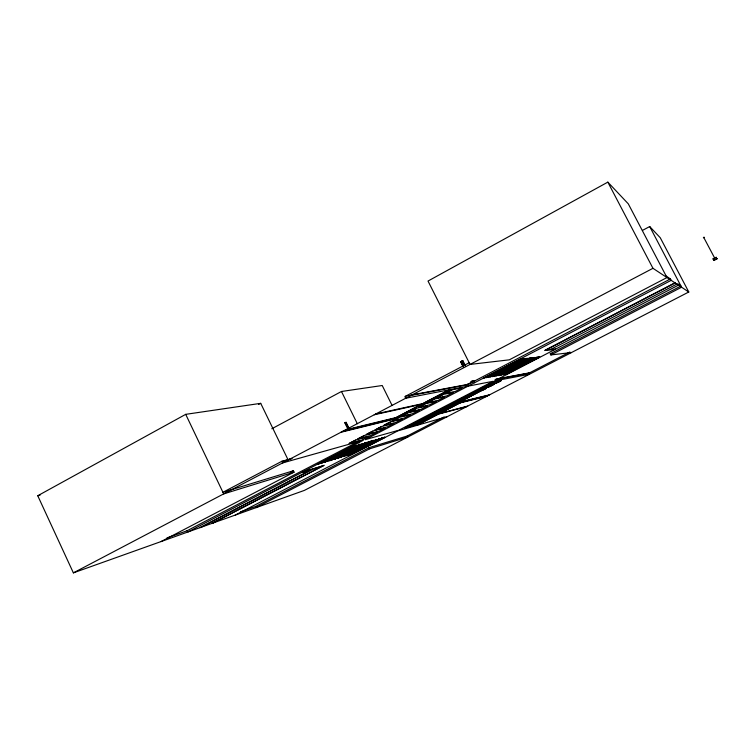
<?xml version="1.0" encoding="UTF-8"?>
<svg xmlns="http://www.w3.org/2000/svg" width="755" height="755" viewBox="0 0 755 755"><rect width="100%" height="100%" fill="white"/><g stroke="black" fill="none" stroke-linecap="round" stroke-linejoin="round"><path stroke-width="1.13" d="M461.362 361.975L461.343 362.457M462.73 362.947L462.607 361.494M347.111 426.481L346.743 424.829M346.432 424.999L346.62 426.245L347.451 426.207M463.287 366.269L463.702 365.637M348.433 428.217L347.847 426.943M462.541 364.873L462.522 363.759M346.469 424.234L345.526 422.828L346.035 423.121M463.872 364.863L463.476 363.457M714.532 258.153L712.928 259.116L713.456 258.852M716.429 257.247C713.107 258.587 716.816 257.04 715.995 257.54M461.371 361.768L462.692 361.485M471.328 381.983L470.525 382.474L470.969 382.181M471.299 381.917L472.658 381.36M473.045 381.124L473.857 380.756L473.338 381.115M347.536 426.783L347.847 428.481M703.415 237.655L704.104 237.296M356.889 441.826L357.577 441.364M461.796 361.447L461.23 362.221L461.73 363.032M471.535 381.162L472.007 380.888M473.829 380.898L472.573 381.539M463.608 365.647L464.353 365.439M713.107 258.861L714.674 258.068M462.589 363.599L463.098 363.4M642.467 230.417L649.696 226.538L660.266 237.749L688.787 291.996L304.378 490.401L73.377 572.866L37.75 495.742L185.711 414.344L260.711 403.34L288.278 460.229M607.832 182.134L428.019 281.049L470.035 364.429L509.323 359.824L666.967 277.566L628.283 203.831L607.832 182.134L652.962 268.308L688.787 291.996M258.644 404.463L260.711 403.34M271.8 428.774L341.468 391.486L382.219 385.512L392.119 405.501M355.35 442.439C352.104 444.119 358.068 441.288 355.35 442.439L355.747 442.147M473.017 381.388L472.13 381.766M166.987 537.89L187.41 530.652L188.023 531.935L363.287 440.269L282.615 462.919L281.832 461.296L222.933 492.279L293.384 470.771L294.054 472.158L160.966 541.599M349.112 428.321L347.762 428.831L344.808 422.828L346.168 422.338L348.621 427.33M463.192 366.883L460.616 361.768L462.777 360.701L464.835 364.797M346.064 422.309L344.808 422.828M460.616 361.768L462.777 360.701M469.185 362.749L404.878 396.583L405.699 398.244L466.241 386.503A7.663 0.5 -26.7 0 0 474.565 382.738L671.186 280.35L670.44 278.944L666.184 276.075M73.377 572.866L652.962 268.308M290.26 472.394L293.384 470.771M391.93 419.695L421.394 404.312L374.244 414.769M449.168 389.807L422.772 403.595L375.811 413.948M449.565 389.731L392.392 419.582L340.949 432.266M350.103 442.911L355.728 439.976L368.685 436.409M358.644 438.457L364.287 435.512L376.99 432.086M367.213 433.983L372.885 431.02L385.324 427.736M376.773 428.991L381.52 426.518L393.695 423.376M384.474 424.98L390.184 421.998L402.104 418.997M394.11 419.95L398.895 417.458L410.541 414.599M401.868 415.901L407.634 412.891L419.006 410.182M410.616 411.333L416.411 408.313L427.519 405.756M419.402 406.747L425.216 403.717L436.05 401.301M428.227 402.141L434.068 399.102L444.629 396.837M437.088 397.517L442.949 394.459L453.236 392.355M445.988 392.883L451.877 389.807L461.871 387.853M349.169 443.402L355.794 440.118M357.7 438.948L364.363 435.654M366.269 434.474L372.961 431.162M374.876 429.982L381.586 426.66M383.521 425.48L390.259 422.139M392.194 420.95L398.961 417.591M400.905 416.401L407.7 413.032M409.654 411.843L416.477 408.455M418.44 407.256L425.291 403.859M427.255 402.651L434.134 399.244M436.116 398.027L443.025 394.601M445.006 393.393L451.943 389.948M186.957 530.812L358.304 441.609A7.484 0.481 -26.3 0 0 359.842 440.788M409.455 395.714L465.552 385.135A7.663 0.51 -26.7 0 0 473.876 381.379L670.44 278.944M349.235 443.544L362.381 439.863L368.751 436.541M357.766 439.089L370.658 435.55L377.056 432.219M366.335 434.616L378.972 431.218L385.39 427.877M374.942 430.123L387.324 426.868L393.761 423.508M383.587 425.612L395.705 422.498L402.17 419.129M392.26 421.092L404.114 418.119L410.607 414.74M400.971 416.543L412.56 413.721L419.082 410.324M409.72 411.975L421.035 409.304L427.585 405.888M418.506 407.398L429.548 404.869L436.126 401.443M427.33 402.793L438.098 400.414L444.695 396.979M436.182 398.178L446.677 395.941L453.302 392.487M445.082 393.534L455.293 391.458L461.947 387.985M318.185 464.165L353.916 446.262L351.556 446.951M483.747 378.01L519.808 359.408L521.214 359.238L519.808 359.408M338.325 454.217L353.85 446.139M504.793 367.609L521.148 359.097M318.251 464.297L356.879 445.261L347.621 450.074M483.813 378.142L522.96 358.88L507.294 367.034M321.479 463.145L354.614 446.063M485.852 377.642L521.639 359.182M341.458 453.283L345.564 451.141M321.545 463.277L359.852 444.393L324.716 462.154M485.918 377.774L523.375 358.833L524.81 358.804L487.919 377.283M200.018 527.66L312.032 469.384L302.217 472.479M343.516 452.896L359.852 444.393M508.153 367.298L523.706 359.201M200.641 527.434L312.542 469.223L323.121 465.892M324.782 462.277L362.853 443.676L360.597 444.327M487.994 377.415L525.15 358.616L526.565 358.587L489.967 376.924M327.915 461.163L330.397 460.55L365.684 442.704L331.058 460.201M510.031 367.015L526.499 358.455M490.033 377.056L526.905 358.408L528.292 358.38L491.967 376.575M350.084 450.82L365.684 442.704M331.124 460.323L366.345 442.515L368.591 442.005L334.22 459.37L371.337 441.071L337.211 458.304L339.533 457.596L371.337 441.071M492.034 376.707L529.925 358.04L514.259 366.184M334.22 459.37L366.411 442.647M493.949 376.226L528.689 358.332M211.815 523.442L322.159 466.194M494.015 376.358L530.321 357.993L531.671 357.974L495.893 375.886M674.942 282.842L544.61 350.471L554.236 349.593M212.995 523.026L324.282 465.288L303.434 471.847M546.384 349.754L675.121 282.955M515.004 366.468L530.567 358.38M337.277 458.436L374.169 440.391L372.045 441.005M495.959 376.018L531.992 357.794L533.323 357.766L497.809 375.556M376.83 439.476L345.441 455.775L343.185 456.473L376.83 439.476L340.288 457.511L374.102 440.269M497.875 375.679L534.88 357.445L519.544 365.411M499.706 375.226L533.7 357.728M343.251 456.596L379.51 438.702L346.111 455.567L348.329 454.887L379.51 438.702M499.763 375.348L536.484 357.257M501.565 374.895L535.314 357.53M676.839 284.097L550.98 349.348L545.903 349.801M346.177 455.69L382.162 437.938L348.989 454.689L351.179 454.01L382.162 437.938M501.622 375.027L536.55 357.379M538.06 357.068L503.462 374.707L538.126 357.19L536.909 357.332M349.055 454.803L384.833 437.296L382.823 437.881M503.462 374.707L539.608 356.879L506.633 374.15L505.199 374.263L539.608 356.879M505.265 374.386L539.674 357.002M384.833 437.296L351.896 453.934L384.767 437.173M235.296 515.061L397.715 430.926L447.545 416.505M404.85 427.981L410.56 425.018L420.186 422.356L414.674 425.358L404.85 427.981L414.618 425.244L420.186 422.356M427.434 418.6L418.015 421.148L412.343 424.244C410.371 427.377 445.063 410.107 421.856 421.498M419.733 420.261L425.49 417.279L434.71 414.835L429.17 417.855L419.733 420.261L429.114 417.732L434.71 414.835M427.217 416.382L432.983 413.381L442.015 411.05L436.456 414.08L427.217 416.382L436.399 413.957L442.015 411.05M434.72 412.485L440.514 409.484L449.338 407.256L443.761 410.295L434.72 412.485L443.704 410.173L449.338 407.256M442.26 408.578L448.064 405.567L456.69 403.444L451.094 406.492L442.26 408.578L451.037 406.379L456.69 403.444M449.82 404.661L455.652 401.632L464.07 399.621L458.455 402.679L449.82 404.661L458.398 402.566L464.07 399.621M457.398 400.726L463.259 397.687L471.479 395.79L465.835 398.857L457.398 400.726L465.778 398.744L471.479 395.79M465.014 396.771L470.893 393.732L478.906 391.939L473.243 395.016L465.014 396.771L473.187 394.903L478.906 391.939M472.658 392.817C475.074 390.505 496.705 383.729 480.68 391.166C459.559 395.45 483.181 391.656 486.352 388.079M480.322 388.834C482.785 386.475 504.066 379.954 488.136 387.306C467.383 391.345 490.882 387.759 493.836 384.201M488.013 384.842C490.523 382.426 511.456 376.169 495.62 383.427C475.225 387.211 498.611 383.842 501.339 380.312M404.906 428.094L410.626 425.131L420.242 422.479M412.343 424.244L418.072 421.271L427.49 418.723M419.799 420.375L425.546 417.392L434.776 414.948M427.273 416.496L433.049 413.504L442.071 411.164M434.786 412.607L440.571 409.606L449.404 407.37M442.317 408.7L448.13 405.68L456.756 403.566M449.876 404.774L455.709 401.754L464.127 399.744M457.464 400.848L463.315 397.809L471.535 395.903M465.08 396.894L470.95 393.846L478.963 392.062M472.715 392.93L478.613 389.873L486.418 388.202M480.388 388.957L486.295 385.89L493.893 384.323M488.079 384.965L494.015 381.888L501.395 380.435M240.449 511.862L255.52 506.52L369.091 447.658L407.238 436.003L444.176 416.93M571.507 352.519L550.848 354.944L550.244 353.755L680.944 286.013L677.763 283.871L678.443 285.154L494.402 380.973L529.397 374.253L528.859 373.197L495.072 379.567M407.238 436.003L407.757 437.041L369.657 448.81L256.068 507.643L255.52 506.52M550.848 354.944L681.576 287.23L649.696 226.538M417.024 425.093L463.079 401.245L489.617 394.789M417.373 424.999L438.315 414.155L466.703 406.615M463.381 401.169L439.419 413.58L467.723 406.086M528.859 373.197L569.921 351.99M714.372 257.512L703.735 237.438M714.777 258.304L713.494 258.927M356.539 442.1L355.256 442.732M472.158 381.832L470.516 382.549M461.871 361.183L461.701 361.334M356.634 441.807L357.275 441.448M473.366 380.907L470.922 382.323M357.011 441.637L357.483 441.382M703.452 237.646L704.094 237.278M462.626 363.079L462.079 363.183M294.054 472.158L223.697 493.883L185.711 414.344M281.908 461.541L290.949 459.031M281.832 461.296L292.025 458.474M460.022 402.915L486.55 396.375M344.025 430.652L394.657 418.27M462.258 401.754L488.598 395.318M342.487 431.454L393.298 418.987M461.145 402.33L487.579 395.846M345.564 429.84L396.016 417.562M37.75 495.742L40.043 495.214M405.992 395.988L408.313 395.554M410.635 395.12L466.241 384.691A7.673 0.51 -26.7 0 0 474.574 380.935M496.148 379.086L529.595 372.819M550.244 353.755L552.537 353.5M551.207 349.329L555.472 348.952M462.4 363.155L461.852 363.146M463.145 365.222L462.334 364.684M345.601 423.13L346.064 424.546L346.054 423.885M473.876 381.379L474.565 382.738M462.598 360.72L465.174 365.835M460.795 361.749L463.362 366.864M465.552 385.135L466.241 386.503M341.468 391.486L357.323 423.734M369.091 447.658L369.657 448.81M358.304 441.609L358.955 442.93M345.441 422.498L348.385 428.5M358.625 441.335A7.493 0.481 -26.3 0 1 357.087 442.156M713.711 260.437L717.25 258.635L713.711 260.437M467.977 386.164L365.212 439.674L398.848 430.208L493.147 381.284L467.977 386.164"/></g></svg>
